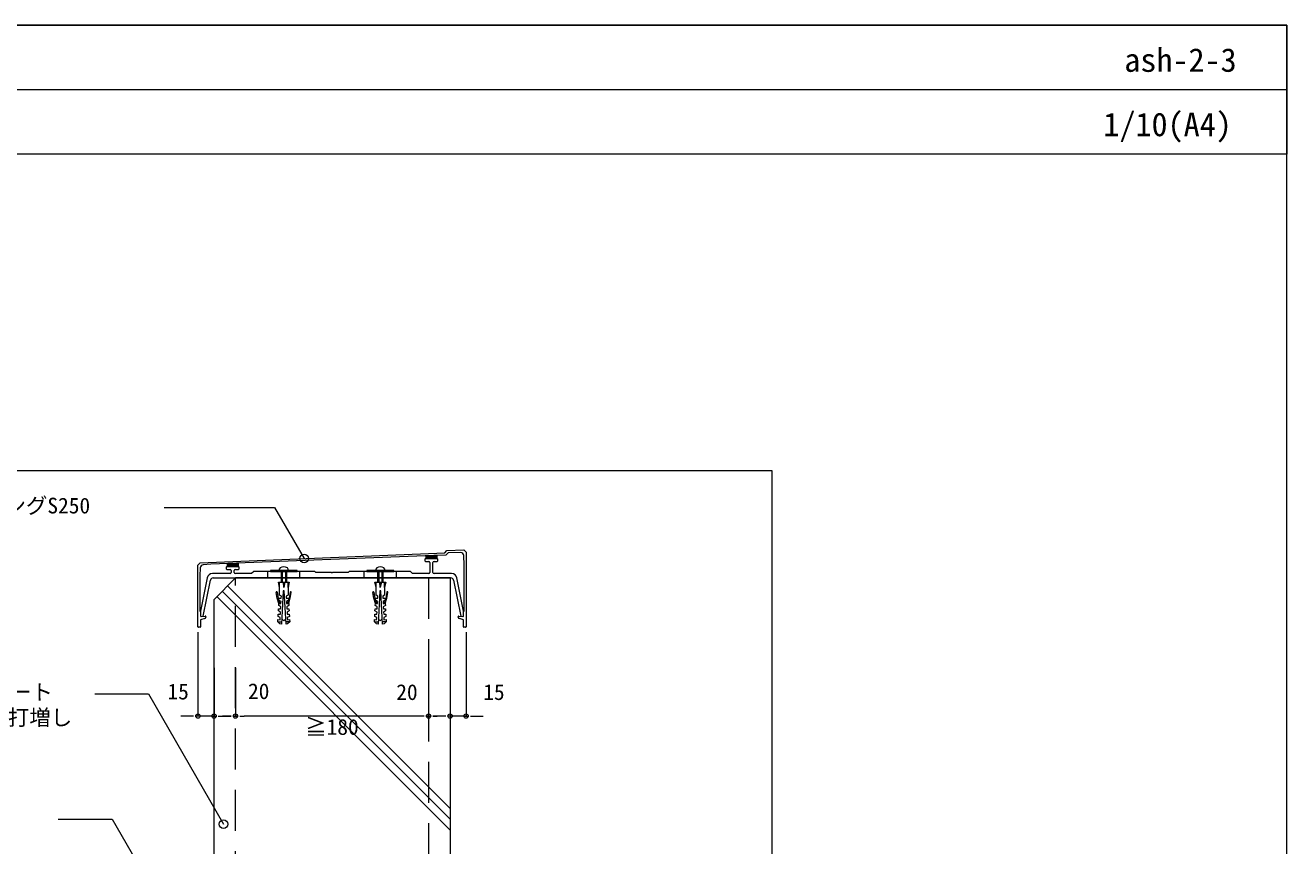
# Model space of a CAD drawing. Units: millimetres, scale not verified. Extents: x -1380 to 1380, y -955 to 955.
# Drawn here: x 204 to 1380, y 190 to 955 of the extents above; entities that cross this region are included whole.
import ezdxf
from ezdxf.enums import TextEntityAlignment as Align

# ---------------------------------------------------------------- set-up
doc = ezdxf.new("R2010")
doc.units = ezdxf.units.MM
doc.header["$LTSCALE"] = 3
doc.linetypes.add('USER1', pattern=[19.05, 12.7, -6.35])
for name, color, linetype, lineweight in [('0-0_0', 7, 'Continuous', 9), ('0-1_HATCH', 9, 'Continuous', 18), ('0-3_KUTAI', 3, 'Continuous', 18), ('0-5_MOJI', 7, 'Continuous', 18), ('0-6_KASAGI', 150, 'Continuous', 18), ('0-7_sunpo', 7, 'Continuous', 18), ('0-8_KANAMONO_SCREW', 4, 'Continuous', 18), ('0-D_WAKU', 7, 'Continuous', 18)]:
    doc.layers.add(name, color=color, linetype=linetype, lineweight=lineweight)
doc.styles.add('ＭＳ ゴシック', font='')
doc.styles.get('ＭＳ ゴシック').set_extended_font_data('MS Gothic')

# ---------------------------------------------------------------- blocks, each defined once
blk = doc.blocks.new('_DOT')
at = {"layer": '0-0_0'}
for p, q in [((-0.5, 0), (-1, 0)), ((0.25, 0), (-0.25, 0))]:
    blk.add_line(p, q, dxfattribs=at)
blk.add_circle((0, 0), 0.25, dxfattribs=at)

msp = doc.modelspace()

# ---------------------------------------------------------------- linework, layer by layer
at = {"layer": '0-0_0', "lineweight": 18}
msp.add_line((-1380.02, 894.987), (1379.98, 894.987), dxfattribs=at)
msp.add_lwpolyline([(899.98, -660.013), (-900.02, -660.013), (-900.02, 539.987), (899.98, 539.987)], close=True, dxfattribs=at)
at = {"layer": '0-1_HATCH'}
for p, q in [((599.98, 214.987), (387.48, 427.487)), ((599.98, 224.987), (392.48, 432.487)), ((599.98, 204.987), (382.48, 422.487))]:
    msp.add_line(p, q, dxfattribs=at)
at = {"layer": '0-3_KUTAI'}
for p, q in [((399.98, 439.987), (379.98, 419.987)), ((599.98, 439.987), (399.98, 439.987)), ((599.98, 439.987), (599.98, -302.013)), ((379.98, 89.987), (379.98, 419.987))]:
    msp.add_line(p, q, dxfattribs=at)
at = {"layer": '0-3_KUTAI', "linetype": 'USER1'}
for p, q in [((399.98, 89.987), (399.98, 439.987)), ((579.98, 439.987), (579.98, -302.013))]:
    msp.add_line(p, q, dxfattribs=at)
at = {"layer": '0-5_MOJI'}
for points in [[(333.536, 505.641), (436.375, 505.641), (463.912, 457.944)], [(268.745, 331.905), (318.745, 331.905), (388.82, 210.533)], [(234.818, 215.156), (284.881, 215.156), (391.818, 29.935)]]:
    msp.add_lwpolyline(points, dxfattribs=at)
for centre in [(463.912, 457.944), (388.82, 210.533)]:
    msp.add_circle(centre, 4, dxfattribs=at)
at = {"layer": '0-6_KASAGI'}
for p, q in [((579.323, 457.787), (577.58, 459.53)), ((580.67, 457.787), (577.76, 460.697)), ((582.017, 457.787), (579.055, 460.749)), ((583.364, 457.787), (580.35, 460.8)), ((584.711, 457.787), (581.646, 460.852)), ((586.058, 457.787), (582.941, 460.904)), ((587.405, 457.787), (584.236, 460.956)), ((587.58, 458.959), (585.553, 460.986)), ((587.58, 460.306), (586.898, 460.988)), ((391.38, 449.887), (391.38, 448.387)), ((402.88, 450.387), (391.88, 450.387)), ((391.88, 447.887), (394.88, 447.887)), ((394.096, 450.387), (392.38, 452.104)), ((392.749, 450.387), (392.38, 450.756)), ((395.443, 450.387), (392.542, 453.288)), ((396.79, 450.387), (393.837, 453.34)), ((398.137, 450.387), (395.133, 453.392)), ((395.88, 446.887), (395.88, 444.987)), ((399.484, 450.387), (396.428, 453.443)), ((400.831, 450.387), (397.723, 453.495)), ((398.88, 444.987), (398.88, 446.887)), ((402.178, 450.387), (399.018, 453.547)), ((399.88, 447.887), (402.88, 447.887)), ((402.38, 451.533), (400.313, 453.599)), ((402.38, 452.88), (401.609, 453.651)), ((403.38, 448.387), (403.38, 449.887)), ((576.58, 457.287), (576.58, 455.787)), ((588.08, 457.787), (577.08, 457.787)), ((577.08, 455.287), (580.08, 455.287)), ((577.976, 457.787), (577.58, 458.183)), ((581.08, 454.287), (581.08, 444.987)), ((584.08, 444.987), (584.08, 454.287)), ((585.08, 455.287), (588.08, 455.287)), ((588.58, 455.787), (588.58, 457.287)), ((394.88, 443.987), (378.479, 443.987)), ((379.198, 439.987), (600.761, 439.987)), ((429.98, 439.987), (429.98, 445.987)), ((459.98, 439.987), (459.98, 445.987)), ((519.98, 439.987), (519.98, 445.987)), ((549.98, 439.987), (549.98, 445.987)), ((601.481, 443.987), (585.08, 443.987)), ((367.914, 404.024), (371.845, 404.299)), ((372.38, 403.8), (372.38, 403.479)), ((607.58, 403.479), (607.58, 403.8)), ((608.114, 404.299), (612.045, 404.024)), ((366.98, 393.987), (365.48, 393.987)), ((614.48, 393.987), (612.98, 393.987))]:
    msp.add_line(p, q, dxfattribs=at)
for points in [[(364.98, 394.487), (364.98, 451.987), (367.063, 454.07), (594.98, 463.187), (597.146, 465.354), (612.98, 465.987), (614.98, 463.987), (614.98, 394.487)], [(609.764, 463.657), (598.094, 463.19), (595.927, 461.023), (584.98, 460.985), (377.063, 452.669), (369.829, 452.086)], [(612.58, 404.523), (612.58, 408.987), (613.18, 408.987), (613.18, 451.987), (612.882, 460.761)], [(367.072, 449.217), (366.78, 441.987), (366.78, 408.987), (367.38, 408.987), (367.38, 404.523)], [(373.576, 439.968), (367.38, 408.987), (367.38, 404.523)], [(367.914, 404.024), (369.985, 404.169), (376.747, 437.977)], [(562.98, 445.987), (505.98, 445.987), (504.98, 444.987), (490.48, 444.987), (489.98, 444.487), (489.48, 444.987), (474.98, 444.987), (473.98, 445.987), (416.98, 445.987), (414.98, 443.987), (399.88, 443.987)], [(580.08, 443.987), (564.98, 443.987), (562.98, 445.987)], [(603.212, 437.977), (609.974, 404.169), (612.045, 404.024)], [(612.58, 404.523), (612.58, 408.987), (606.383, 439.968)], [(371.278, 402.033), (367.48, 400.987), (367.48, 394.487)], [(612.48, 394.487), (612.48, 400.987), (608.681, 402.033)]]:
    msp.add_lwpolyline(points, dxfattribs=at)
for points in [[(587.58, 460.989), (587.58, 457.787), (577.58, 457.787), (577.58, 460.689), (584.98, 460.985)], [(402.38, 453.681), (402.38, 450.387), (392.38, 450.387), (392.38, 453.281)]]:
    msp.add_lwpolyline(points, close=True, dxfattribs=at)
for centre, radius, start, end in [((609.884, 460.659), 3, 1.94309, 92.29061), ((370.07, 449.096), 3, 94.60264, 177.68306), ((391.88, 449.887), 0.5, 90, 180), ((391.88, 448.387), 0.5, 180, 270), ((394.88, 446.887), 1, 360, 90), ((399.88, 446.887), 1, 90, 180), ((402.88, 449.887), 0.5, 0, 90), ((402.88, 448.387), 0.5, 270, 0), ((577.08, 457.287), 0.5, 90, 180), ((577.08, 455.787), 0.5, 180, 270), ((580.08, 454.287), 1, 0, 90), ((585.08, 454.287), 1, 90, 180), ((588.08, 457.287), 0.5, 0, 90), ((588.08, 455.787), 0.5, 270, 0), ((378.479, 438.987), 5, 90, 168.69007), ((379.198, 437.487), 2.5, 90, 168.69007), ((394.88, 444.987), 1, 270, 0), ((399.88, 444.987), 1, 180, 270), ((580.08, 444.987), 1, 270, 0), ((585.08, 444.987), 1, 180, 270), ((600.761, 437.487), 2.5, 11.30993, 90), ((601.481, 438.987), 5, 11.30993, 90), ((367.88, 404.523), 0.5, 180, 274), ((367.88, 404.523), 0.5, 180, 274), ((370.88, 403.479), 1.5, 285.39945, 0), ((371.88, 403.8), 0.5, 0, 94), ((608.08, 403.8), 0.5, 86, 180), ((609.08, 403.479), 1.5, 180, 254.60055), ((612.08, 404.523), 0.5, 266, 0), ((612.08, 404.523), 0.5, 266, 0), ((365.48, 394.487), 0.5, 180, 270), ((366.98, 394.487), 0.5, 270, 0), ((612.98, 394.487), 0.5, 180, 270), ((614.48, 394.487), 0.5, 270, 0)]:
    msp.add_arc(centre, radius, start, end, dxfattribs=at)
at = {"layer": '0-7_sunpo'}
for p, q in [((364.98, 389.487), (364.98, 311.196)), ((614.98, 389.487), (614.98, 311.196)), ((379.98, 356.196), (379.98, 311.196)), ((379.98, 356.196), (379.98, 311.196)), ((399.98, 356.196), (399.98, 311.196)), ((399.98, 356.196), (399.98, 311.196)), ((579.98, 356.196), (579.98, 311.196)), ((579.98, 356.196), (579.98, 311.196)), ((599.98, 356.196), (599.98, 311.196)), ((599.98, 356.196), (599.98, 311.196)), ((356.98, 311.196), (348.98, 311.196)), ((379.98, 311.196), (364.98, 311.196)), ((387.98, 311.196), (395.98, 311.196)), ((391.98, 311.196), (387.98, 311.196)), ((571.98, 311.196), (407.98, 311.196)), ((591.98, 311.196), (583.98, 311.196)), ((591.98, 311.196), (587.98, 311.196)), ((614.98, 311.196), (599.98, 311.196)), ((622.98, 311.196), (630.98, 311.196))]:
    msp.add_line(p, q, dxfattribs=at)
at = {"layer": '0-8_KANAMONO_SCREW'}
for p, q in [((442.472, 446.978), (442.472, 435.922)), ((443.472, 446.978), (443.472, 435.922)), ((446.472, 446.978), (446.472, 435.922)), ((447.472, 446.978), (447.472, 435.922)), ((532.472, 446.978), (532.472, 435.922)), ((533.472, 446.978), (533.472, 435.922)), ((536.472, 446.978), (536.472, 435.922)), ((537.472, 446.978), (537.472, 435.922)), ((440.98, 430.922), (440.98, 435.922)), ((443.98, 435.922), (444.98, 430.922)), ((445.98, 435.922), (444.98, 430.922)), ((444.98, 430.922), (444.98, 435.922)), ((448.98, 430.922), (448.98, 435.922)), ((530.98, 430.922), (530.98, 435.922)), ((533.98, 435.922), (534.98, 430.922)), ((535.98, 435.922), (534.98, 430.922)), ((534.98, 430.922), (534.98, 435.922)), ((538.98, 430.922), (538.98, 435.922)), ((439.467, 399.145), (442.962, 398.962)), ((450.492, 399.145), (446.997, 398.962)), ((529.467, 399.145), (532.962, 398.962)), ((540.492, 399.145), (536.997, 398.962))]:
    msp.add_line(p, q, dxfattribs=at)
for points in [[(457.48, 446.987), (432.48, 446.987), (432.48, 445.987), (457.48, 445.987)], [(547.48, 446.987), (522.48, 446.987), (522.48, 445.987), (547.48, 445.987)]]:
    msp.add_lwpolyline(points, close=True, dxfattribs=at)
for points in [[(450.231, 404.138), (448.286, 403.035), (448.391, 401.037), (450.388, 401.142), (450.492, 399.145), (448.6, 397.043), (447.102, 396.964), (445.48, 427.922), (444.98, 427.922), (444.48, 427.922), (442.857, 396.964), (441.359, 397.043), (439.467, 399.145), (439.571, 401.142), (441.569, 401.037), (441.673, 403.035), (439.728, 404.138), (439.833, 406.135), (441.83, 406.031), (441.935, 408.028), (439.99, 409.131), (440.095, 411.128), (442.092, 411.024), (442.197, 413.021), (440.252, 414.124), (440.356, 416.122), (442.354, 416.017), (442.458, 418.014), (440.513, 419.117), (440.618, 421.115), (442.615, 421.01), (442.72, 423.007), (440.98, 423.922), (440.98, 427.922), (440.98, 430.922), (439.98, 435.922), (444.98, 435.922), (449.98, 435.922), (448.98, 430.922), (448.98, 427.922)], [(540.231, 404.138), (538.286, 403.035), (538.391, 401.037), (540.388, 401.142), (540.492, 399.145), (538.6, 397.043), (537.102, 396.964), (535.48, 427.922), (534.98, 427.922), (534.48, 427.922), (532.857, 396.964), (531.359, 397.043), (529.467, 399.145), (529.571, 401.142), (531.569, 401.037), (531.673, 403.035), (529.728, 404.138), (529.833, 406.135), (531.83, 406.031), (531.935, 408.028), (529.99, 409.131), (530.095, 411.128), (532.092, 411.024), (532.197, 413.021), (530.252, 414.124), (530.356, 416.122), (532.354, 416.017), (532.458, 418.014), (530.513, 419.117), (530.618, 421.115), (532.615, 421.01), (532.72, 423.007), (530.98, 423.922), (530.98, 427.922), (530.98, 430.922), (529.98, 435.922), (534.98, 435.922), (539.98, 435.922), (538.98, 430.922), (538.98, 427.922)], [(440.356, 416.122), (438.86, 421.122), (437.969, 426.464)], [(438.956, 426.628), (439.873, 421.122), (441.419, 416.066)], [(448.98, 427.922), (448.98, 423.922), (447.239, 423.007), (447.344, 421.01), (449.341, 421.115), (449.446, 419.117), (447.501, 418.014), (447.605, 416.017), (449.603, 416.122), (449.707, 414.124), (447.763, 413.021), (447.867, 411.024), (449.864, 411.128), (449.969, 409.131), (448.024, 408.028), (448.129, 406.031), (450.126, 406.135), (450.231, 404.138)], [(451.004, 426.628), (450.086, 421.122), (448.54, 416.066)], [(449.603, 416.122), (451.1, 421.122), (451.99, 426.464)], [(530.356, 416.122), (528.86, 421.122), (527.969, 426.464)], [(528.956, 426.628), (529.873, 421.122), (531.419, 416.066)], [(538.98, 427.922), (538.98, 423.922), (537.239, 423.007), (537.344, 421.01), (539.341, 421.115), (539.446, 419.117), (537.501, 418.014), (537.605, 416.017), (539.603, 416.122), (539.707, 414.124), (537.763, 413.021), (537.867, 411.024), (539.864, 411.128), (539.969, 409.131), (538.024, 408.028), (538.129, 406.031), (540.126, 406.135), (540.231, 404.138)], [(541.004, 426.628), (540.086, 421.122), (538.54, 416.066)], [(539.603, 416.122), (541.1, 421.122), (541.99, 426.464)], [(443.11, 401.791), (444.98, 399.981), (446.849, 401.791)], [(533.11, 401.791), (534.98, 399.981), (536.849, 401.791)]]:
    msp.add_lwpolyline(points, dxfattribs=at)
for centre, radius, start, end in [((443.477, 446.858), 3, 128.61458, 177.54109), ((444.98, 444.987), 5.4, 51.3178, 128.6822), ((446.482, 446.858), 3, 2.45891, 51.38542), ((533.477, 446.858), 3, 128.61458, 177.54109), ((534.98, 444.987), 5.4, 51.3178, 128.6822), ((536.482, 446.858), 3, 2.45891, 51.38542), ((438.462, 426.546), 0.5, 9.46232, 189.46231), ((451.497, 426.546), 0.5, 350.53769, 170.53768), ((528.462, 426.546), 0.5, 9.46232, 189.46231), ((541.497, 426.546), 0.5, 350.53769, 170.53768)]:
    msp.add_arc(centre, radius, start, end, dxfattribs=at)
at = {"layer": '0-D_WAKU'}
for points in [[(1379.98, 834.987), (-1380.02, 834.987), (-1380.02, 954.987), (1379.98, 954.987)], [(-1380.02, -955.013), (1379.98, -955.013), (1379.98, 954.987), (-1380.02, 954.987)]]:
    msp.add_lwpolyline(points, close=True, dxfattribs=at)

# ---------------------------------------------------------------- block references
at = {"layer": '0-7_sunpo', "xscale": 8, "yscale": 8}
for p in [(364.98, 311.196), (399.98, 311.196), (579.98, 311.196), (599.98, 311.196), (599.98, 311.196)]:
    msp.add_blockref('_DOT', p, dxfattribs=at)
at = {"layer": '0-7_sunpo', "xscale": 8, "yscale": 8, "rotation": 180}
for p in [(379.98, 311.196), (379.98, 311.196), (399.98, 311.196), (579.98, 311.196), (614.98, 311.196)]:
    msp.add_blockref('_DOT', p, dxfattribs=at)

# ---------------------------------------------------------------- texts
at = {"layer": '0-5_MOJI', "style": 'ＭＳ ゴシック'}
for s, p in [('ライナーコーピングS250', (44.647, 495.641)), ('コンクリート', (109.806, 321.905)), ('打増し', (187.776, 298.168))]:
    msp.add_text(s, height=14.66, dxfattribs=at).set_placement(p, align=Align.BOTTOM_LEFT)
at = {"layer": '0-7_sunpo', "style": 'ＭＳ ゴシック'}
for s, p in [('20', (411.65, 322.637)), ('15', (336.554, 322.342)), ('20', (549.835, 321.81)), ('15', (630.925, 321.81)), ('≧180', (464.98, 289.333))]:
    msp.add_text(s, height=14.66, dxfattribs=at).set_placement(p, align=Align.BOTTOM_LEFT)
at = {"layer": '0-D_WAKU', "style": 'ＭＳ ゴシック'}
for s, p in [('ash-2-3', (1228.533, 904.987)), ('1/10(A4)', (1209.04, 844.987))]:
    msp.add_text(s, height=21.99, dxfattribs=at).set_placement(p, align=Align.BOTTOM_LEFT)

doc.saveas('drawing.dxf')
